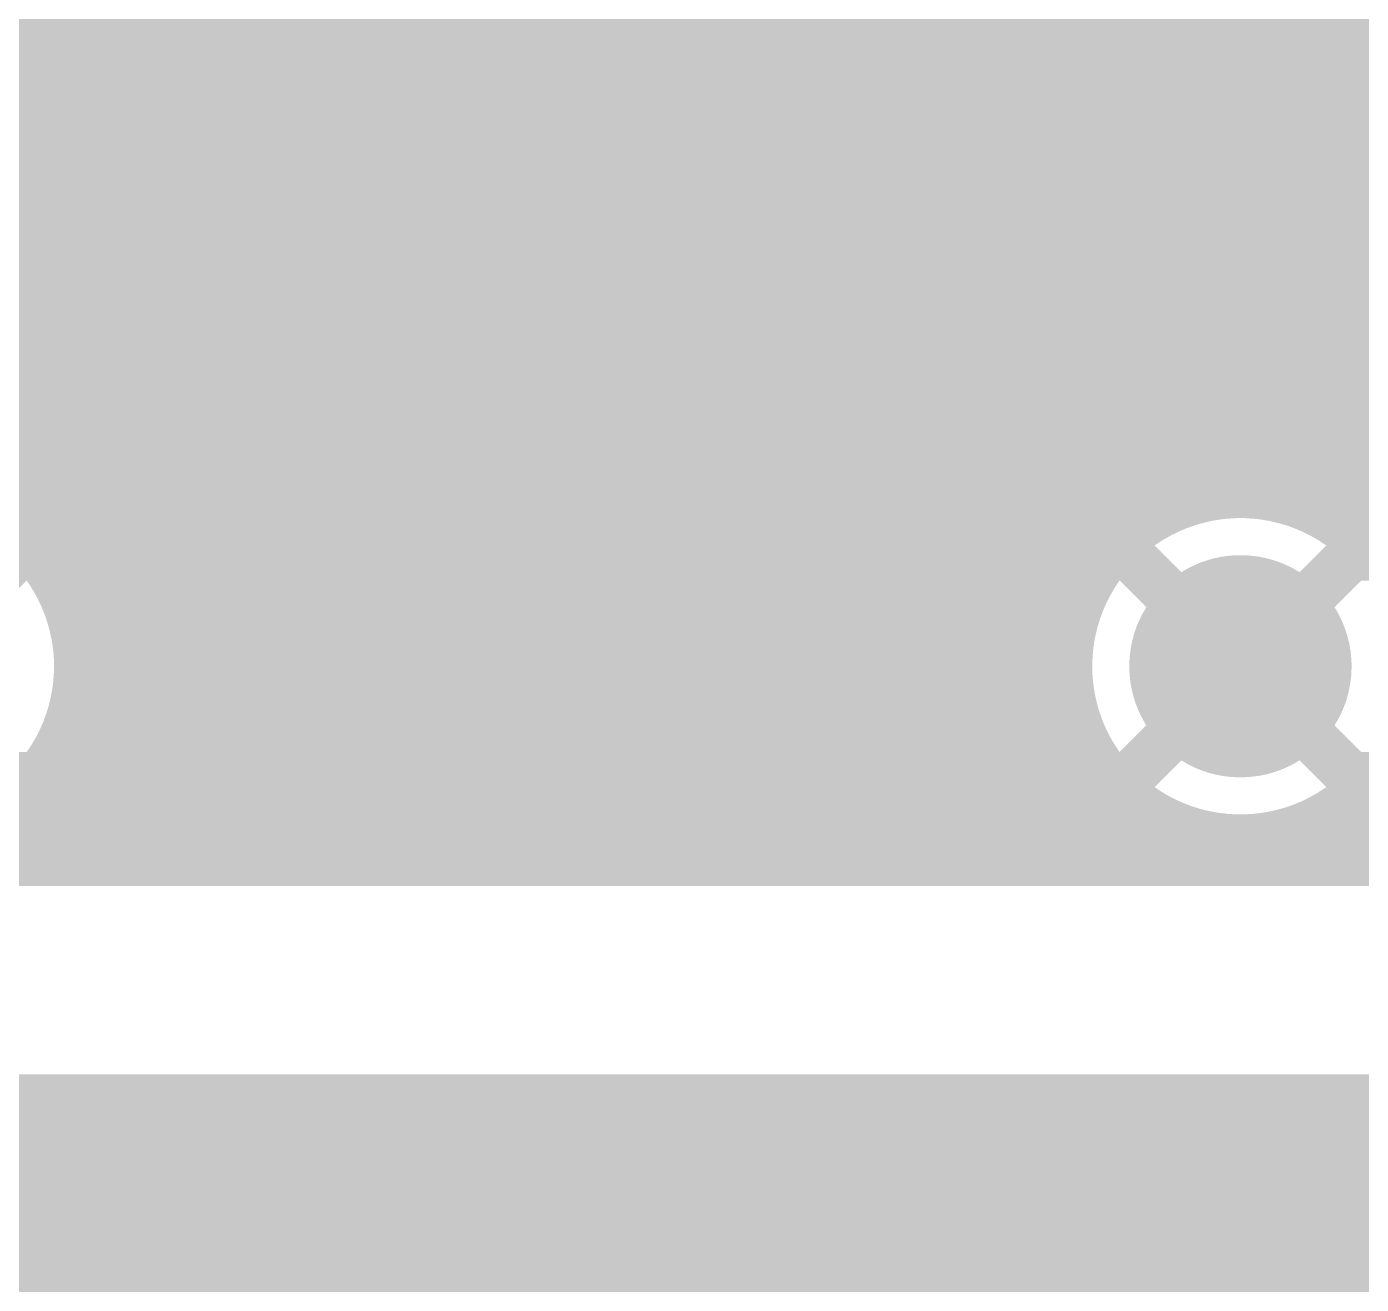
# Model space of a CAD drawing. Extents: x 295 to 953, y 10 to 290.
# Drawn here: x 559.18 to 571.05, y 144.25 to 155.44 of the extents above; entities that cross this region are included whole.
import ezdxf

# ---------------------------------------------------------------- set-up
doc = ezdxf.new("R2010")
doc.units = 0
doc.header["$LTSCALE"] = 5
doc.header["$MEASUREMENT"] = 0
doc.layers.add('GND1', color=7, linetype='CONTINUOUS')

msp = doc.modelspace()

# ---------------------------------------------------------------- linework, layer by layer
at = {"layer": 'GND1'}
for points in [[(551.415, 155.335), (551.393, 155.544), (599.871, 155.335), (599.871, 155.544)], [(551.4, 155.16), (551.415, 155.335), (599.871, 155.16), (599.871, 155.335)], [(551.341, 154.957), (551.4, 155.16), (599.871, 154.957), (599.871, 155.16)], [(551.241, 154.771), (551.341, 154.957), (599.871, 154.771), (599.871, 154.957)], [(551.104, 154.611), (551.241, 154.771), (599.871, 154.611), (599.871, 154.771)], [(550.937, 154.483), (551.104, 154.611), (599.871, 154.483), (599.871, 154.611)], [(550.541, 154.345), (550.746, 154.393), (599.871, 154.345), (599.871, 154.393)], [(550.746, 154.393), (550.937, 154.483), (599.871, 154.393), (599.871, 154.483)], [(541.75, 154.188), (541.96, 154.288), (599.871, 154.188), (599.871, 154.288)], [(541.96, 154.288), (542.033, 154.341), (599.871, 154.288), (599.871, 154.341)], [(550.33, 154.341), (550.541, 154.345), (599.871, 154.341), (599.871, 154.345)], [(541.524, 154.131), (541.75, 154.188), (599.871, 154.131), (599.871, 154.188)], [(530.524, 153.981), (530.686, 154.117), (599.871, 153.981), (599.871, 154.117)], [(541.291, 154.117), (541.524, 154.131), (599.871, 154.117), (599.871, 154.131)], [(530.279, 153.834), (530.524, 153.981), (599.871, 153.834), (599.871, 153.981)], [(530.014, 153.727), (530.279, 153.834), (599.871, 153.727), (599.871, 153.834)], [(529.451, 153.641), (529.736, 153.662), (599.871, 153.641), (599.871, 153.662)], [(529.736, 153.662), (530.014, 153.727), (599.871, 153.662), (599.871, 153.727)], [(525.272, 151.797), (525.272, 153.641), (599.871, 151.797), (599.871, 153.641)], [(529.759, 151.773), (529.474, 151.797), (599.871, 151.773), (599.871, 151.797)], [(529.798, 151.764), (529.759, 151.773), (599.871, 151.764), (599.871, 151.773)], [(529.815, 151.759), (529.798, 151.764), (592.919, 151.759), (592.995, 151.764)], [(529.849, 151.751), (529.815, 151.759), (592.842, 151.751), (592.919, 151.759)], [(529.902, 151.738), (529.849, 151.751), (592.767, 151.738), (592.842, 151.751)], [(529.972, 151.721), (529.902, 151.738), (592.692, 151.721), (592.767, 151.738)], [(530.036, 151.705), (529.972, 151.721), (592.638, 151.705), (592.692, 151.721)], [(530.05, 151.699), (530.036, 151.705), (592.618, 151.699), (592.638, 151.705)], [(530.111, 151.673), (530.05, 151.699), (592.546, 151.673), (592.618, 151.699)], [(530.183, 151.643), (530.111, 151.673), (592.475, 151.643), (592.546, 151.673)], [(530.264, 151.609), (530.183, 151.643), (592.407, 151.609), (592.475, 151.643)], [(530.299, 151.595), (530.264, 151.609), (592.381, 151.595), (592.407, 151.609)], [(530.337, 151.571), (530.299, 151.595), (592.34, 151.571), (592.381, 151.595)], [(530.405, 151.529), (530.337, 151.571), (592.275, 151.529), (592.34, 151.571)], [(530.419, 151.521), (530.405, 151.529), (592.263, 151.521), (592.275, 151.529)], [(530.542, 151.444), (530.419, 151.521), (592.339, 151.444), (592.263, 151.521)], [(530.73, 151.283), (530.542, 151.444), (592.5, 151.283), (592.339, 151.444)], [(530.759, 151.258), (530.73, 151.283), (599.871, 151.258), (599.871, 151.283)], [(530.801, 151.208), (530.759, 151.258), (599.871, 151.208), (599.871, 151.258)], [(530.855, 151.145), (530.801, 151.208), (591.908, 151.145), (591.951, 151.208)], [(530.911, 151.078), (530.855, 151.145), (591.869, 151.078), (591.908, 151.145)], [(530.923, 151.065), (530.911, 151.078), (591.862, 151.065), (591.869, 151.078)], [(558.147, 151.065), (558.07, 151.065), (569.936, 151.065), (569.945, 151.065)], [(558.203, 151.061), (558.147, 151.065), (569.868, 151.061), (569.936, 151.065)], [(558.224, 151.06), (558.203, 151.061), (569.856, 151.06), (569.868, 151.061)], [(558.282, 151.053), (558.224, 151.06), (569.792, 151.053), (569.856, 151.06)], [(558.3, 151.05), (558.282, 151.053), (569.779, 151.05), (569.792, 151.053)], [(558.358, 151.04), (558.3, 151.05), (569.716, 151.04), (569.779, 151.05)], [(570.022, 151.065), (569.945, 151.065), (581.811, 151.065), (581.819, 151.065)], [(570.077, 151.061), (570.022, 151.065), (581.743, 151.061), (581.811, 151.065)], [(570.098, 151.06), (570.077, 151.061), (581.731, 151.06), (581.743, 151.061)], [(570.156, 151.053), (570.098, 151.06), (581.666, 151.053), (581.731, 151.06)], [(570.175, 151.05), (570.156, 151.053), (581.653, 151.05), (581.666, 151.053)], [(570.233, 151.04), (570.175, 151.05), (581.591, 151.04), (581.653, 151.05)], [(558.376, 151.036), (558.358, 151.04), (569.703, 151.036), (569.716, 151.04)], [(558.434, 151.022), (558.376, 151.036), (569.641, 151.022), (569.703, 151.036)], [(558.45, 151.018), (558.434, 151.022), (569.628, 151.018), (569.641, 151.022)], [(558.508, 151.001), (558.45, 151.018), (569.568, 151.001), (569.628, 151.018)], [(558.524, 150.996), (558.508, 151.001), (569.554, 150.996), (569.568, 151.001)], [(558.58, 150.975), (558.524, 150.996), (569.496, 150.975), (569.554, 150.996)], [(558.596, 150.969), (558.58, 150.975), (569.482, 150.969), (569.496, 150.975)], [(558.651, 150.945), (558.596, 150.969), (569.425, 150.945), (569.482, 150.969)], [(558.666, 150.938), (558.651, 150.945), (569.412, 150.938), (569.425, 150.945)], [(558.72, 150.911), (558.666, 150.938), (569.356, 150.911), (569.412, 150.938)], [(570.25, 151.036), (570.233, 151.04), (581.577, 151.036), (581.591, 151.04)], [(570.308, 151.022), (570.25, 151.036), (581.516, 151.022), (581.577, 151.036)], [(570.325, 151.018), (570.308, 151.022), (581.502, 151.018), (581.516, 151.022)], [(570.382, 151.001), (570.325, 151.018), (581.442, 151.001), (581.502, 151.018)], [(570.398, 150.996), (570.382, 151.001), (581.429, 150.996), (581.442, 151.001)], [(570.455, 150.975), (570.398, 150.996), (581.37, 150.975), (581.429, 150.996)], [(570.47, 150.969), (570.455, 150.975), (581.357, 150.969), (581.37, 150.975)], [(570.525, 150.945), (570.47, 150.969), (581.299, 150.945), (581.357, 150.969)], [(570.54, 150.938), (570.525, 150.945), (581.286, 150.938), (581.299, 150.945)], [(570.594, 150.911), (570.54, 150.938), (581.231, 150.911), (581.286, 150.938)], [(558.627, 150.584), (558.864, 150.822), (569.45, 150.584), (569.212, 150.822)], [(558.734, 150.903), (558.72, 150.911), (569.343, 150.903), (569.356, 150.911)], [(558.787, 150.873), (558.734, 150.903), (569.289, 150.873), (569.343, 150.903)], [(558.8, 150.865), (558.787, 150.873), (569.277, 150.865), (569.289, 150.873)], [(558.851, 150.831), (558.8, 150.865), (569.225, 150.831), (569.277, 150.865)], [(558.864, 150.822), (558.851, 150.831), (569.212, 150.822), (569.225, 150.831)], [(570.501, 150.584), (570.739, 150.822), (581.324, 150.584), (581.087, 150.822)], [(570.609, 150.903), (570.594, 150.911), (581.218, 150.903), (581.231, 150.911)], [(570.661, 150.873), (570.609, 150.903), (581.164, 150.873), (581.218, 150.903)], [(570.675, 150.865), (570.661, 150.873), (581.151, 150.865), (581.164, 150.873)], [(570.725, 150.831), (570.675, 150.865), (581.099, 150.831), (581.151, 150.865)], [(570.739, 150.822), (570.725, 150.831), (581.087, 150.822), (581.099, 150.831)], [(569.63, 150.673), (569.67, 150.687), (570.323, 150.673), (570.279, 150.687)], [(569.67, 150.687), (569.693, 150.694), (570.279, 150.687), (570.26, 150.694)], [(569.693, 150.694), (569.734, 150.706), (570.26, 150.694), (570.215, 150.706)], [(569.734, 150.706), (569.758, 150.711), (570.215, 150.706), (570.195, 150.711)], [(569.758, 150.711), (569.799, 150.72), (570.195, 150.711), (570.149, 150.72)], [(569.799, 150.72), (569.824, 150.724), (570.149, 150.72), (570.13, 150.724)], [(569.824, 150.724), (569.865, 150.729), (570.13, 150.724), (570.082, 150.729)], [(569.865, 150.729), (569.893, 150.732), (570.082, 150.729), (570.064, 150.732)], [(569.893, 150.732), (569.931, 150.735), (570.064, 150.732), (570.011, 150.735)], [(569.931, 150.735), (569.998, 150.735), (570.011, 150.735), (569.998, 150.735)], [(541.626, 150.578), (541.605, 150.584), (591.714, 150.578), (591.715, 150.584)], [(541.652, 150.568), (541.626, 150.578), (591.713, 150.568), (591.714, 150.578)], [(569.45, 150.584), (569.488, 150.607), (570.501, 150.584), (570.462, 150.607)], [(569.488, 150.607), (569.508, 150.618), (570.462, 150.607), (570.444, 150.618)], [(569.508, 150.618), (569.547, 150.638), (570.444, 150.618), (570.403, 150.638)], [(569.547, 150.638), (569.568, 150.647), (570.403, 150.638), (570.384, 150.647)], [(569.568, 150.647), (569.608, 150.665), (570.384, 150.647), (570.342, 150.665)], [(569.608, 150.665), (569.63, 150.673), (570.342, 150.665), (570.323, 150.673)], [(541.684, 150.555), (541.652, 150.568), (591.712, 150.555), (591.713, 150.568)], [(541.741, 150.528), (541.684, 150.555), (591.71, 150.528), (591.712, 150.555)], [(541.774, 150.51), (541.741, 150.528), (591.709, 150.51), (591.71, 150.528)], [(557.263, 150.272), (557.026, 150.51), (558.939, 150.272), (559.176, 150.51)], [(559.203, 150.472), (559.176, 150.51), (568.875, 150.472), (568.9, 150.51)], [(559.218, 150.446), (559.203, 150.472), (568.858, 150.446), (568.875, 150.472)], [(569.138, 150.272), (568.9, 150.51), (570.813, 150.272), (571.051, 150.51)], [(559.243, 150.406), (559.218, 150.446), (568.834, 150.406), (568.858, 150.446)], [(559.257, 150.38), (559.243, 150.406), (568.819, 150.38), (568.834, 150.406)], [(559.279, 150.339), (559.257, 150.38), (568.798, 150.339), (568.819, 150.38)], [(559.292, 150.311), (559.279, 150.339), (568.784, 150.311), (568.798, 150.339)], [(559.312, 150.269), (559.292, 150.311), (568.765, 150.269), (568.784, 150.311)], [(559.323, 150.241), (559.312, 150.269), (568.753, 150.241), (568.765, 150.269)], [(559.34, 150.198), (559.323, 150.241), (568.737, 150.198), (568.753, 150.241)], [(569.095, 150.195), (569.104, 150.215), (570.857, 150.195), (570.846, 150.215)], [(569.104, 150.215), (569.127, 150.253), (570.846, 150.215), (570.825, 150.253)], [(569.127, 150.253), (569.138, 150.272), (570.825, 150.253), (570.813, 150.272)], [(559.35, 150.169), (559.34, 150.198), (568.726, 150.169), (568.737, 150.198)], [(559.364, 150.125), (559.35, 150.169), (568.713, 150.125), (568.726, 150.169)], [(559.372, 150.096), (559.364, 150.125), (568.704, 150.096), (568.713, 150.125)], [(559.384, 150.051), (559.372, 150.096), (568.693, 150.051), (568.704, 150.096)], [(569.042, 150.073), (569.049, 150.094), (570.909, 150.073), (570.901, 150.094)], [(569.049, 150.094), (569.066, 150.135), (570.901, 150.094), (570.885, 150.135)], [(569.066, 150.135), (569.075, 150.155), (570.885, 150.135), (570.876, 150.155)], [(569.075, 150.155), (569.095, 150.195), (570.876, 150.155), (570.857, 150.195)], [(559.39, 150.021), (559.384, 150.051), (568.686, 150.021), (568.693, 150.051)], [(559.4, 149.976), (559.39, 150.021), (568.677, 149.976), (568.686, 150.021)], [(559.404, 149.946), (559.4, 149.976), (568.672, 149.946), (568.677, 149.976)], [(569.011, 149.966), (569.023, 150.009), (570.939, 149.966), (570.929, 150.009)], [(569.023, 150.009), (569.028, 150.031), (570.929, 150.009), (570.922, 150.031)], [(569.028, 150.031), (569.042, 150.073), (570.922, 150.031), (570.909, 150.073)], [(559.411, 149.9), (559.404, 149.946), (568.666, 149.9), (568.672, 149.946)], [(559.414, 149.869), (559.411, 149.9), (568.663, 149.869), (568.666, 149.9)], [(559.418, 149.823), (559.414, 149.869), (568.66, 149.823), (568.663, 149.869)], [(568.99, 149.835), (568.996, 149.879), (570.96, 149.835), (570.956, 149.879)], [(568.996, 149.879), (568.999, 149.901), (570.956, 149.879), (570.952, 149.901)], [(568.999, 149.901), (569.007, 149.945), (570.952, 149.901), (570.945, 149.945)], [(569.007, 149.945), (569.011, 149.966), (570.945, 149.945), (570.939, 149.966)], [(559.418, 149.793), (559.418, 149.823), (568.658, 149.793), (568.66, 149.823)], [(559.42, 149.747), (559.418, 149.793), (568.657, 149.747), (568.658, 149.793)], [(559.419, 149.716), (559.42, 149.747), (568.657, 149.716), (568.657, 149.747)], [(568.986, 149.747), (568.987, 149.769), (570.965, 149.747), (570.964, 149.769)], [(568.987, 149.724), (568.986, 149.747), (570.964, 149.724), (570.965, 149.747)], [(568.987, 149.769), (568.989, 149.813), (570.964, 149.769), (570.962, 149.813)], [(568.989, 149.813), (568.99, 149.835), (570.962, 149.813), (570.96, 149.835)], [(559.407, 149.563), (559.414, 149.624), (568.67, 149.563), (568.663, 149.624)], [(559.414, 149.624), (559.415, 149.639), (568.663, 149.624), (568.661, 149.639)], [(559.415, 149.639), (559.419, 149.7), (568.661, 149.639), (568.658, 149.7)], [(559.419, 149.7), (559.419, 149.716), (568.658, 149.7), (568.657, 149.716)], [(568.989, 149.68), (568.987, 149.724), (570.962, 149.68), (570.964, 149.724)], [(568.991, 149.658), (568.989, 149.68), (570.961, 149.658), (570.962, 149.68)], [(568.995, 149.614), (568.991, 149.658), (570.955, 149.614), (570.961, 149.658)], [(559.394, 149.487), (559.405, 149.548), (568.683, 149.487), (568.672, 149.548)], [(559.405, 149.548), (559.407, 149.563), (568.672, 149.548), (568.67, 149.563)], [(568.999, 149.592), (568.995, 149.614), (570.952, 149.592), (570.955, 149.614)], [(569.007, 149.548), (568.999, 149.592), (570.944, 149.548), (570.952, 149.592)], [(569.012, 149.527), (569.007, 149.548), (570.94, 149.527), (570.944, 149.548)], [(569.022, 149.484), (569.012, 149.527), (570.929, 149.484), (570.94, 149.527)], [(559.355, 149.339), (559.373, 149.398), (568.721, 149.339), (568.704, 149.398)], [(559.373, 149.398), (559.376, 149.413), (568.704, 149.398), (568.7, 149.413)], [(559.376, 149.413), (559.391, 149.472), (568.7, 149.413), (568.686, 149.472)], [(559.391, 149.472), (559.394, 149.487), (568.686, 149.472), (568.683, 149.487)], [(569.029, 149.462), (569.022, 149.484), (570.923, 149.462), (570.929, 149.484)], [(569.042, 149.42), (569.029, 149.462), (570.909, 149.42), (570.923, 149.462)], [(569.05, 149.399), (569.042, 149.42), (570.902, 149.399), (570.909, 149.42)], [(569.066, 149.358), (569.05, 149.399), (570.885, 149.358), (570.902, 149.399)], [(559.324, 149.252), (559.329, 149.267), (568.753, 149.252), (568.747, 149.267)], [(559.329, 149.267), (559.35, 149.324), (568.747, 149.267), (568.727, 149.324)], [(559.35, 149.324), (559.355, 149.339), (568.727, 149.324), (568.721, 149.339)], [(569.075, 149.338), (569.066, 149.358), (570.876, 149.338), (570.885, 149.358)], [(569.094, 149.298), (569.075, 149.338), (570.857, 149.298), (570.876, 149.338)], [(569.105, 149.278), (569.094, 149.298), (570.847, 149.278), (570.857, 149.298)], [(569.126, 149.24), (569.105, 149.278), (570.824, 149.24), (570.847, 149.278)], [(559.265, 149.127), (559.293, 149.182), (568.811, 149.127), (568.784, 149.182)], [(559.293, 149.182), (559.299, 149.196), (568.784, 149.182), (568.777, 149.196)], [(559.299, 149.196), (559.324, 149.252), (568.777, 149.196), (568.753, 149.252)], [(568.9, 148.983), (569.138, 149.221), (571.051, 148.983), (570.813, 149.221)], [(569.138, 149.221), (569.126, 149.24), (570.813, 149.221), (570.824, 149.24)], [(559.185, 148.996), (559.219, 149.047), (568.891, 148.996), (568.858, 149.047)], [(559.219, 149.047), (559.227, 149.06), (568.858, 149.047), (568.849, 149.06)], [(559.227, 149.06), (559.258, 149.113), (568.849, 149.06), (568.819, 149.113)], [(559.258, 149.113), (559.265, 149.127), (568.819, 149.113), (568.811, 149.127)], [(541.606, 148.909), (541.662, 148.929), (599.871, 148.909), (599.871, 148.929)], [(541.662, 148.929), (541.719, 148.954), (599.871, 148.929), (599.871, 148.954)], [(541.719, 148.954), (541.775, 148.983), (599.871, 148.954), (599.871, 148.983)], [(558.864, 148.671), (558.627, 148.909), (569.212, 148.671), (569.45, 148.909)], [(559.176, 148.983), (559.185, 148.996), (568.9, 148.983), (568.891, 148.996)], [(569.489, 148.886), (569.45, 148.909), (570.463, 148.886), (570.501, 148.909)], [(570.739, 148.671), (570.501, 148.909), (581.087, 148.671), (581.324, 148.909)], [(569.507, 148.875), (569.489, 148.886), (570.443, 148.875), (570.463, 148.886)], [(569.548, 148.855), (569.507, 148.875), (570.404, 148.855), (570.443, 148.875)], [(569.567, 148.846), (569.548, 148.855), (570.383, 148.846), (570.404, 148.855)], [(569.609, 148.828), (569.567, 148.846), (570.343, 148.828), (570.383, 148.846)], [(569.628, 148.82), (569.609, 148.828), (570.321, 148.82), (570.343, 148.828)], [(569.672, 148.806), (569.628, 148.82), (570.281, 148.806), (570.321, 148.82)], [(569.691, 148.799), (569.672, 148.806), (570.258, 148.799), (570.281, 148.806)], [(569.736, 148.787), (569.691, 148.799), (570.217, 148.787), (570.258, 148.799)], [(558.852, 148.662), (558.864, 148.671), (569.226, 148.662), (569.212, 148.671)], [(569.756, 148.782), (569.736, 148.787), (570.193, 148.782), (570.217, 148.787)], [(569.802, 148.773), (569.756, 148.782), (570.152, 148.773), (570.193, 148.782)], [(569.821, 148.77), (569.802, 148.773), (570.127, 148.77), (570.152, 148.773)], [(569.869, 148.764), (569.821, 148.77), (570.086, 148.764), (570.127, 148.77)], [(569.887, 148.762), (569.869, 148.764), (570.058, 148.762), (570.086, 148.764)], [(569.94, 148.759), (569.887, 148.762), (570.02, 148.759), (570.058, 148.762)], [(569.953, 148.758), (569.94, 148.759), (569.953, 148.758), (570.02, 148.759)], [(570.726, 148.662), (570.739, 148.671), (581.1, 148.662), (581.087, 148.671)], [(558.652, 148.548), (558.665, 148.555), (569.426, 148.548), (569.411, 148.555)], [(558.665, 148.555), (558.721, 148.582), (569.411, 148.555), (569.357, 148.582)], [(558.721, 148.582), (558.733, 148.59), (569.357, 148.582), (569.342, 148.59)], [(558.733, 148.59), (558.787, 148.62), (569.342, 148.59), (569.29, 148.62)], [(558.787, 148.62), (558.8, 148.629), (569.29, 148.62), (569.276, 148.629)], [(558.8, 148.629), (558.852, 148.662), (569.276, 148.629), (569.226, 148.662)], [(570.526, 148.548), (570.54, 148.555), (581.3, 148.548), (581.285, 148.555)], [(570.54, 148.555), (570.595, 148.582), (581.285, 148.555), (581.231, 148.582)], [(570.595, 148.582), (570.608, 148.59), (581.231, 148.582), (581.217, 148.59)], [(570.608, 148.59), (570.662, 148.62), (581.217, 148.59), (581.165, 148.62)], [(570.662, 148.62), (570.674, 148.629), (581.165, 148.62), (581.151, 148.629)], [(570.674, 148.629), (570.726, 148.662), (581.151, 148.629), (581.1, 148.662)], [(558.14, 148.429), (558.208, 148.432), (569.929, 148.429), (569.874, 148.432)], [(558.208, 148.432), (558.221, 148.434), (569.874, 148.432), (569.853, 148.434)], [(558.221, 148.434), (558.285, 148.441), (569.853, 148.434), (569.795, 148.441)], [(558.285, 148.441), (558.298, 148.443), (569.795, 148.441), (569.777, 148.443)], [(558.298, 148.443), (558.36, 148.454), (569.777, 148.443), (569.718, 148.454)], [(558.36, 148.454), (558.374, 148.457), (569.718, 148.454), (569.701, 148.457)], [(558.374, 148.457), (558.435, 148.471), (569.701, 148.457), (569.643, 148.471)], [(558.435, 148.471), (558.449, 148.475), (569.643, 148.471), (569.626, 148.475)], [(558.449, 148.475), (558.509, 148.492), (569.626, 148.475), (569.569, 148.492)], [(558.509, 148.492), (558.522, 148.497), (569.569, 148.492), (569.553, 148.497)], [(558.522, 148.497), (558.581, 148.518), (569.553, 148.497), (569.497, 148.518)], [(558.581, 148.518), (558.595, 148.524), (569.497, 148.518), (569.481, 148.524)], [(558.595, 148.524), (558.652, 148.548), (569.481, 148.524), (569.426, 148.548)], [(570.015, 148.429), (570.083, 148.432), (581.804, 148.429), (581.748, 148.432)], [(570.083, 148.432), (570.095, 148.434), (581.748, 148.432), (581.727, 148.434)], [(570.095, 148.434), (570.159, 148.441), (581.727, 148.434), (581.669, 148.441)], [(570.159, 148.441), (570.172, 148.443), (581.669, 148.441), (581.651, 148.443)], [(570.172, 148.443), (570.235, 148.454), (581.651, 148.443), (581.593, 148.454)], [(570.235, 148.454), (570.248, 148.457), (581.593, 148.454), (581.576, 148.457)], [(570.248, 148.457), (570.31, 148.471), (581.576, 148.457), (581.517, 148.471)], [(570.31, 148.471), (570.323, 148.475), (581.517, 148.471), (581.501, 148.475)], [(570.323, 148.475), (570.383, 148.492), (581.501, 148.475), (581.444, 148.492)], [(570.383, 148.492), (570.397, 148.497), (581.444, 148.492), (581.428, 148.497)], [(570.397, 148.497), (570.456, 148.518), (581.428, 148.497), (581.371, 148.518)], [(570.456, 148.518), (570.469, 148.524), (581.371, 148.518), (581.356, 148.524)], [(570.469, 148.524), (570.526, 148.548), (581.356, 148.524), (581.3, 148.548)], [(530.014, 148.228), (530.279, 148.335), (599.749, 148.228), (599.794, 148.335)], [(530.279, 148.335), (530.433, 148.428), (599.794, 148.335), (599.833, 148.428)], [(558.132, 148.428), (558.14, 148.429), (570.006, 148.428), (569.929, 148.429)], [(570.006, 148.428), (570.015, 148.429), (581.881, 148.428), (581.804, 148.429)], [(529.736, 148.163), (530.014, 148.228), (599.722, 148.163), (599.749, 148.228)], [(525.272, 148.006), (525.272, 148.143), (599.656, 148.006), (599.713, 148.143)], [(529.451, 148.143), (529.736, 148.163), (599.713, 148.143), (599.722, 148.163)], [(525.272, 147.791), (525.272, 148.006), (599.145, 147.791), (599.656, 148.006)], [(525.272, 147.791), (525.272, 147.791), (599.143, 147.791), (599.144, 147.791)], [(525.272, 147.791), (525.272, 147.791), (599.144, 147.791), (599.145, 147.791)], [(542.246, 145.966), (542.164, 146.114), (606.856, 145.966), (606.856, 146.114)], [(542.312, 145.765), (542.246, 145.966), (606.856, 145.765), (606.856, 145.966)], [(542.335, 145.556), (542.312, 145.765), (606.856, 145.556), (606.856, 145.765)], [(542.319, 145.381), (542.335, 145.556), (606.856, 145.381), (606.856, 145.556)], [(542.26, 145.178), (542.319, 145.381), (606.856, 145.178), (606.856, 145.381)], [(542.16, 144.992), (542.26, 145.178), (606.856, 144.992), (606.856, 145.178)], [(542.024, 144.832), (542.16, 144.992), (606.856, 144.832), (606.856, 144.992)], [(541.856, 144.704), (542.024, 144.832), (606.856, 144.704), (606.856, 144.832)], [(541.665, 144.614), (541.856, 144.704), (606.856, 144.614), (606.856, 144.704)], [(525.272, 137.343), (525.272, 144.562), (606.856, 137.343), (606.856, 144.562)], [(541.249, 144.562), (541.46, 144.566), (606.856, 144.562), (606.856, 144.566)], [(541.46, 144.566), (541.665, 144.614), (606.856, 144.566), (606.856, 144.614)]]:
    msp.add_solid(points, dxfattribs=at)

doc.saveas('drawing.dxf')
